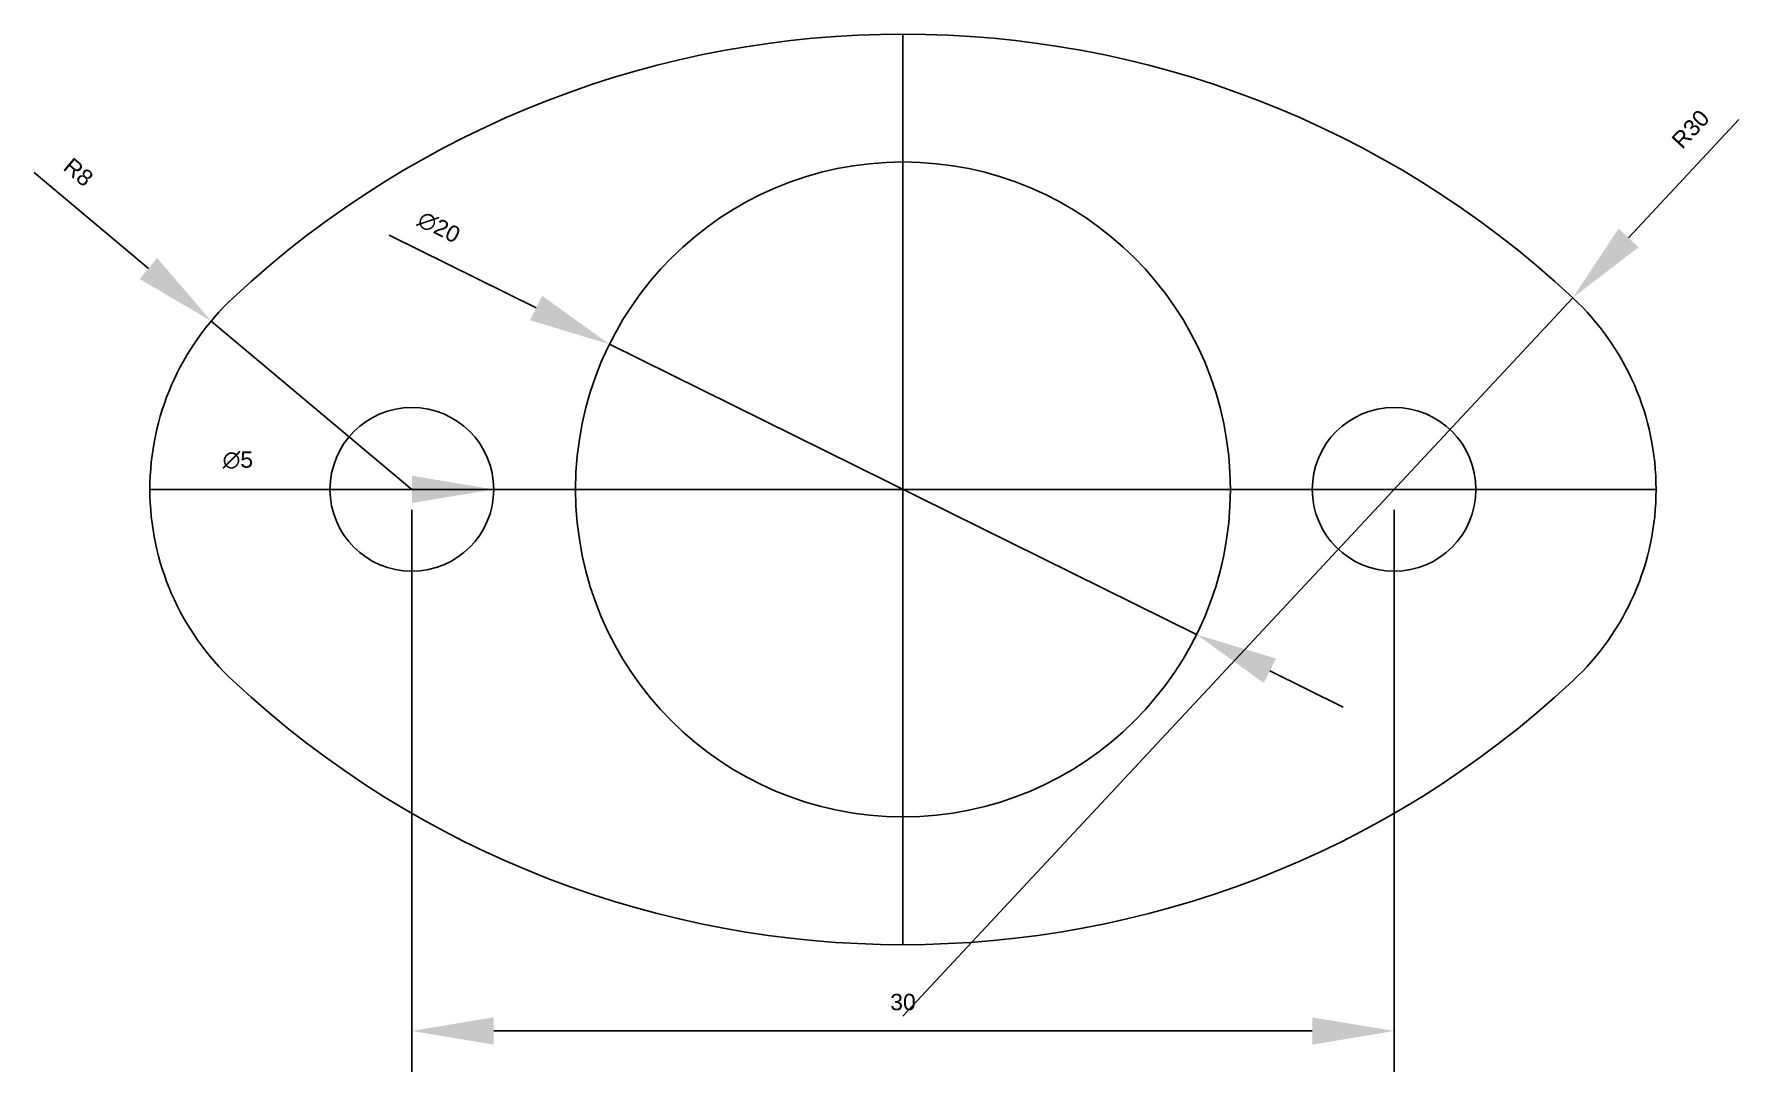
# Model space of a CAD drawing. Header units: millimetres. Extents: x 15 to 1267, y 0 to 1747.
# Drawn here: x 1215 to 1267.1, y 1715.7 to 1747.4 of the extents above; entities outside this region: 1.
import ezdxf

# ---------------------------------------------------------------- set-up
doc = ezdxf.new("R2010")
doc.units = ezdxf.units.MM
doc.layers.add('cotas', color=253, linetype='Continuous')
doc.styles.get("Standard").update_dxf_attribs({"font": 'ARIAL.TTF'})
doc.dimstyles.new('ISO-25', dxfattribs={"dimtxt": 0.5, "dimasz": 2.5, "dimexe": 1.25, "dimexo": 0.625, "dimtad": 1, "dimtxsty": 'Standard', "dimcen": 2.5, "dimadec": 0, "dimazin": 0, "dimtfac": 1, "dimtmove": 0, "dimatfit": 3, "dimfxl": 1, "dimarcsym": 0})

# ---------------------------------------------------------------- blocks, each defined once
blk = doc.blocks.new('*D2')
at = {"layer": 'cotas', "color": 0, "lineweight": -2}
blk.add_line((1220.178, 1733.484), (1226.554, 1733.484), dxfattribs=at)
at = {"layer": 'cotas', "color": 0}
blk.add_solid([(1226.554, 1733.901), (1226.554, 1733.068), (1229.054, 1733.484)], dxfattribs=at)
at = {"layer": 'Defpoints', "color": 0}
for p in [(1224.054, 1733.484), (1229.054, 1733.484)]:
    blk.add_point(p, dxfattribs=at)
at = {"layer": 'cotas', "color": 0, "insert": (1221.24, 1734.378), "char_height": 0.5, "attachment_point": 5}
blk.add_mtext('∅5', dxfattribs=at)
blk = doc.blocks.new('*D3')
at = {"layer": 'cotas', "color": 0, "lineweight": -2}
for p, q in [((1215.017, 1743.16), (1218.509, 1740.232)), ((1226.554, 1733.484), (1220.425, 1738.625))]:
    blk.add_line(p, q, dxfattribs=at)
at = {"layer": 'cotas', "color": 0}
blk.add_solid([(1218.777, 1740.551), (1218.241, 1739.912), (1220.425, 1738.625)], dxfattribs=at)
at = {"layer": 'Defpoints', "color": 0}
for p in [(1220.425, 1738.625), (1226.554, 1733.484)]:
    blk.add_point(p, dxfattribs=at)
at = {"layer": 'cotas', "color": 0, "insert": (1216.371, 1743.174), "char_height": 0.5, "attachment_point": 5, "rotation": 320.0137}
blk.add_mtext('R8', dxfattribs=at)
blk = doc.blocks.new('*D4')
at = {"layer": 'cotas', "color": 0, "lineweight": -2}
for p, q in [((1226.554, 1732.859), (1226.554, 1715.692)), ((1256.554, 1732.859), (1256.554, 1715.692)), ((1229.054, 1716.942), (1254.054, 1716.942))]:
    blk.add_line(p, q, dxfattribs=at)
at = {"layer": 'cotas', "color": 0}
for points in [[(1229.054, 1717.358), (1229.054, 1716.525), (1226.554, 1716.942)], [(1254.054, 1717.358), (1254.054, 1716.525), (1256.554, 1716.942)]]:
    blk.add_solid(points, dxfattribs=at)
at = {"layer": 'Defpoints', "color": 0}
for p in [(1226.554, 1733.484), (1256.554, 1733.484), (1256.554, 1716.942)]:
    blk.add_point(p, dxfattribs=at)
at = {"layer": 'cotas', "color": 0, "insert": (1241.554, 1717.822), "char_height": 0.5, "attachment_point": 5}
blk.add_mtext('30', dxfattribs=at)
blk = doc.blocks.new('*D5')
at = {"layer": 'cotas', "color": 0, "lineweight": -2}
for p, q in [((1225.859, 1741.245), (1230.349, 1739.025)), ((1250.518, 1729.052), (1232.59, 1737.917)), ((1252.759, 1727.944), (1255, 1726.835))]:
    blk.add_line(p, q, dxfattribs=at)
at = {"layer": 'cotas', "color": 0}
for points in [[(1230.534, 1739.398), (1230.164, 1738.651), (1232.59, 1737.917)], [(1252.944, 1728.317), (1252.574, 1727.57), (1250.518, 1729.052)]]:
    blk.add_solid(points, dxfattribs=at)
at = {"layer": 'Defpoints', "color": 0}
for p in [(1232.59, 1737.917), (1250.518, 1729.052)]:
    blk.add_point(p, dxfattribs=at)
at = {"layer": 'cotas', "color": 0, "insert": (1227.38, 1741.49), "char_height": 0.5, "attachment_point": 5, "rotation": 333.6887}
blk.add_mtext('∅20', dxfattribs=at)
blk = doc.blocks.new('*D6')
at = {"layer": 'cotas', "color": 0, "lineweight": -2}
for p, q in [((1267.083, 1744.781), (1263.713, 1741.165)), ((1241.554, 1717.391), (1262.009, 1739.336))]:
    blk.add_line(p, q, dxfattribs=at)
at = {"layer": 'cotas', "color": 0}
blk.add_solid([(1263.408, 1741.449), (1264.018, 1740.881), (1262.009, 1739.336)], dxfattribs=at)
at = {"layer": 'Defpoints', "color": 0}
for p in [(1262.009, 1739.336), (1241.554, 1717.391)]:
    blk.add_point(p, dxfattribs=at)
at = {"layer": 'cotas', "color": 0, "insert": (1265.607, 1744.488), "char_height": 0.5, "attachment_point": 5, "rotation": 47.0141}
blk.add_mtext('R30', dxfattribs=at)

msp = doc.modelspace()

# ---------------------------------------------------------------- linework, layer by layer
msp.add_line((1241.554, 1733.484), (1241.554, 1747.391))
for centre, radius in [((1241.554, 1733.484), 10), ((1226.554, 1733.484), 2.5), ((1256.554, 1733.484), 2.5)]:
    msp.add_circle(centre, radius)
for centre, radius, start, end in [((1241.554, 1717.391), 30, 47.0141, 132.9859), ((1226.554, 1733.484), 8, 132.9859, 227.0141), ((1256.554, 1733.484), 8, 312.9859, 47.0141), ((1241.554, 1749.578), 30, 227.0141, 312.9859)]:
    msp.add_arc(centre, radius, start, end)
for p in [(1226.554, 1733.484), (15, 0)]:
    msp.add_point(p)
at = {"layer": 'cotas'}
for p, q in [((1241.554, 1747.391), (1241.554, 1733.484)), ((1218.554, 1733.484), (1264.554, 1733.484)), ((1241.554, 1733.484), (1241.554, 1719.578))]:
    msp.add_line(p, q, dxfattribs=at)

# ---------------------------------------------------------------- dimensions: what is measured, and where the dimension line sits
for center, mpoint, picture, middle in [((1241.554, 1717.391), (1262.009, 1739.336), '*D6', (1265.607, 1744.488)), ((1226.554, 1733.484), (1220.425, 1738.625), '*D3', (1216.371, 1743.174))]:
    dim = msp.add_radius_dim(center=center, mpoint=mpoint, dimstyle='ISO-25', dxfattribs=at)
    dim.commit()
    dim.dimension.update_dxf_attribs({"geometry": picture, "text_midpoint": middle})
dim = msp.add_diameter_dim_2p(p1=(1250.518, 1729.052), p2=(1232.59, 1737.917), dimstyle='ISO-25', dxfattribs=at)
dim.commit()
dim.dimension.update_dxf_attribs({"geometry": '*D5', "text_midpoint": (1227.38, 1741.49)})
dim = msp.add_diameter_dim_2p(p1=(1224.054, 1733.484), p2=(1229.054, 1733.484), dimstyle='ISO-25', dxfattribs=at)
dim.commit()
dim.dimension.update_dxf_attribs({"geometry": '*D2', "text_midpoint": (1221.24, 1733.484), "dimtype": 163})
dim = msp.add_linear_dim(base=(1256.554, 1716.942), p1=(1226.554, 1733.484), p2=(1256.554, 1733.484), dimstyle='ISO-25', dxfattribs=at)
dim.commit()
dim.dimension.update_dxf_attribs({"geometry": '*D4', "text_midpoint": (1241.554, 1717.822)})

doc.saveas('drawing.dxf')
